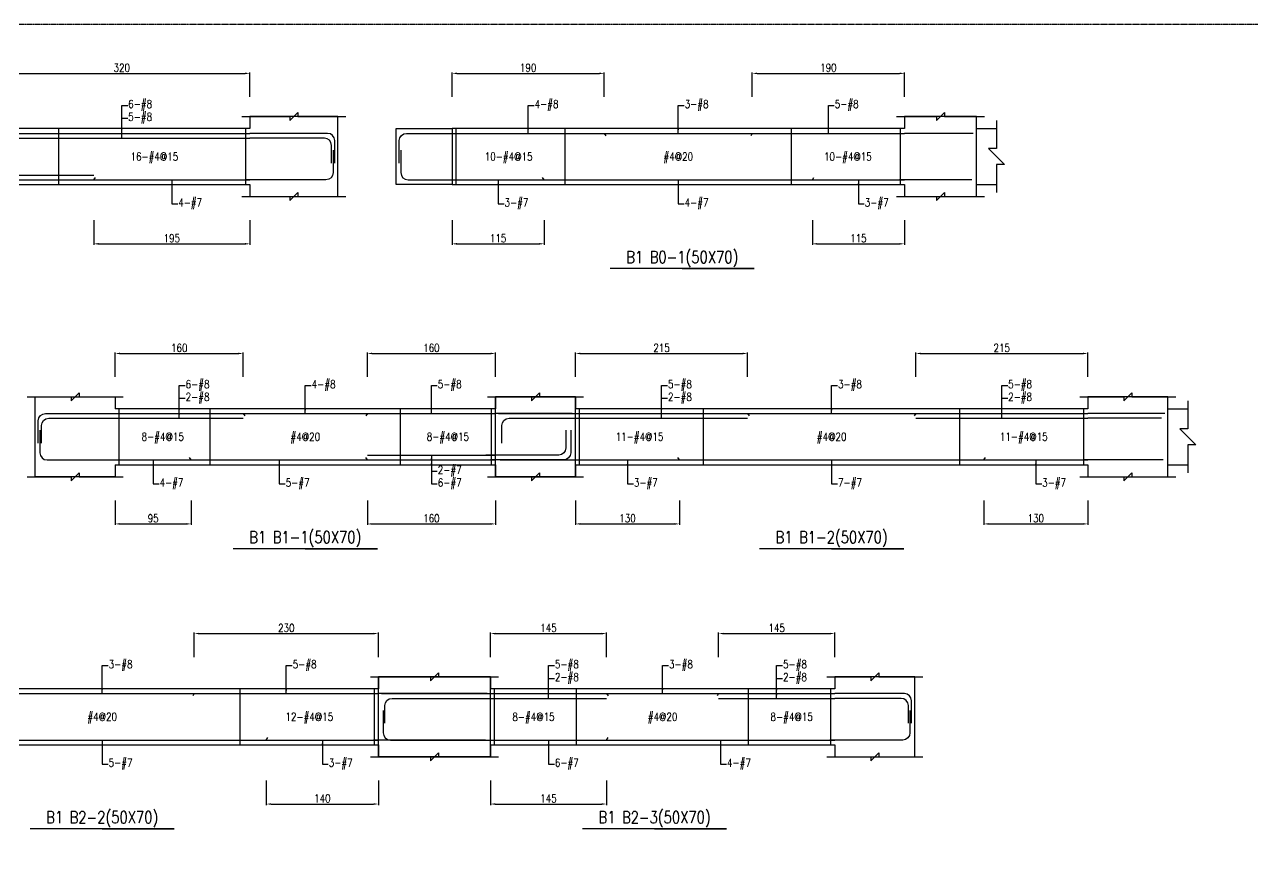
# Model space of a CAD drawing. Header units: millimetres. Extents: x 0 to 84580, y -12276 to 4373.
# Drawn here: x 27828 to 29362, y -8172 to -7138 of the extents above; entities that cross this region are included whole.
import ezdxf
from ezdxf.enums import TextEntityAlignment as Align

# ---------------------------------------------------------------- set-up
doc = ezdxf.new("R2010")
doc.units = ezdxf.units.MM
doc.header["$MEASUREMENT"] = 0
doc.linetypes.add('CENTER', pattern=[2, 1.25, -0.25, 0.25, -0.25])
for name, color, linetype in [('S-DIM', 2, 'Continuous'), ('S-GRID', 1, 'CENTER'), ('S-LEADER', 2, 'Continuous'), ('S-RC', 130, 'Continuous'), ('S-REINF', 6, 'Continuous'), ('S-TEXT', 2, 'Continuous')]:
    doc.layers.add(name, color=color, linetype=linetype)
doc.styles.add('CS4', font='romans.shx', dxfattribs={"width": 0.8, "bigfont": 'lsp.shx'})
doc.styles.get("Standard").update_dxf_attribs({"font": 'arial.ttf'})
doc.dimstyles.new('ISO-25', dxfattribs={"dimtxt": 2.5, "dimasz": 2.5, "dimexe": 1.25, "dimexo": 0.625, "dimtad": 1, "dimtxsty": 'Standard', "dimcen": 2.5, "dimadec": 0, "dimazin": 0, "dimtfac": 1, "dimtmove": 0, "dimatfit": 3, "dimfxl": 0, "dimarcsym": 0})

# ---------------------------------------------------------------- blocks, each defined once
blk = doc.blocks.new('*D1901')
at = {"layer": 'DEFPOINTS', "color": 0, "transparency": 16777216}
for p in [(28109.5, -7199), (27789.5, -7229), (28109.5, -7229)]:
    blk.add_point(p, dxfattribs=at)
at = {"layer": 'S-DIM', "color": 0, "lineweight": -2, "transparency": 16777216}
for p, q in [((27789.5, -7228.375), (27789.5, -7197.75)), ((27795.5, -7199), (28103.5, -7199)), ((28109.5, -7228.375), (28109.5, -7197.75))]:
    blk.add_line(p, q, dxfattribs=at)
at = {"layer": 'S-DIM', "color": 0, "transparency": 16777216}
for points in [[(27795.5, -7198), (27795.5, -7200), (27789.5, -7199)], [(28103.5, -7198), (28103.5, -7200), (28109.5, -7199)]]:
    blk.add_solid(points, dxfattribs=at)
at = {"layer": 'S-DIM', "color": 0, "transparency": 16777216, "insert": (27949.5, -7192), "char_height": 10, "attachment_point": 5, "style": 'CS4'}
blk.add_mtext('320', dxfattribs=at)
blk = doc.blocks.new('*D1903')
at = {"layer": 'DEFPOINTS', "color": 0, "transparency": 16777216}
for p in [(27914.5, -7382), (28109.5, -7382), (28109.5, -7412)]:
    blk.add_point(p, dxfattribs=at)
at = {"layer": 'S-DIM', "color": 0, "lineweight": -2, "transparency": 16777216}
for p, q in [((27914.5, -7382.625), (27914.5, -7413.25)), ((28109.5, -7382.625), (28109.5, -7413.25)), ((27920.5, -7412), (28103.5, -7412))]:
    blk.add_line(p, q, dxfattribs=at)
at = {"layer": 'S-DIM', "color": 0, "transparency": 16777216}
for points in [[(27920.5, -7411), (27920.5, -7413), (27914.5, -7412)], [(28103.5, -7411), (28103.5, -7413), (28109.5, -7412)]]:
    blk.add_solid(points, dxfattribs=at)
at = {"layer": 'S-DIM', "color": 0, "transparency": 16777216, "insert": (28012, -7405), "char_height": 10, "attachment_point": 5, "style": 'CS4'}
blk.add_mtext('195', dxfattribs=at)
blk = doc.blocks.new('*D1904')
at = {"layer": 'DEFPOINTS', "color": 0, "transparency": 16777216}
for p in [(28552.1, -7199), (28362.1, -7229), (28552.1, -7229)]:
    blk.add_point(p, dxfattribs=at)
at = {"layer": 'S-DIM', "color": 0, "lineweight": -2, "transparency": 16777216}
for p, q in [((28362.1, -7228.375), (28362.1, -7197.75)), ((28368.1, -7199), (28546.1, -7199)), ((28552.1, -7228.375), (28552.1, -7197.75))]:
    blk.add_line(p, q, dxfattribs=at)
at = {"layer": 'S-DIM', "color": 0, "transparency": 16777216}
for points in [[(28368.1, -7198), (28368.1, -7200), (28362.1, -7199)], [(28546.1, -7198), (28546.1, -7200), (28552.1, -7199)]]:
    blk.add_solid(points, dxfattribs=at)
at = {"layer": 'S-DIM', "color": 0, "transparency": 16777216, "insert": (28457.1, -7192), "char_height": 10, "attachment_point": 5, "style": 'CS4'}
blk.add_mtext('190', dxfattribs=at)
blk = doc.blocks.new('*D1905')
at = {"layer": 'DEFPOINTS', "color": 0, "transparency": 16777216}
for p in [(28927.1, -7199), (28737.1, -7229), (28927.1, -7229)]:
    blk.add_point(p, dxfattribs=at)
at = {"layer": 'S-DIM', "color": 0, "lineweight": -2, "transparency": 16777216}
for p, q in [((28737.1, -7228.375), (28737.1, -7197.75)), ((28743.1, -7199), (28921.1, -7199)), ((28927.1, -7228.375), (28927.1, -7197.75))]:
    blk.add_line(p, q, dxfattribs=at)
at = {"layer": 'S-DIM', "color": 0, "transparency": 16777216}
for points in [[(28743.1, -7198), (28743.1, -7200), (28737.1, -7199)], [(28921.1, -7198), (28921.1, -7200), (28927.1, -7199)]]:
    blk.add_solid(points, dxfattribs=at)
at = {"layer": 'S-DIM', "color": 0, "transparency": 16777216, "insert": (28832.1, -7192), "char_height": 10, "attachment_point": 5, "style": 'CS4'}
blk.add_mtext('190', dxfattribs=at)
blk = doc.blocks.new('*D1906')
at = {"layer": 'DEFPOINTS', "color": 0, "transparency": 16777216}
for p in [(28362.1, -7382), (28477.1, -7382), (28477.1, -7412)]:
    blk.add_point(p, dxfattribs=at)
at = {"layer": 'S-DIM', "color": 0, "lineweight": -2, "transparency": 16777216}
for p, q in [((28362.1, -7382.625), (28362.1, -7413.25)), ((28477.1, -7382.625), (28477.1, -7413.25)), ((28368.1, -7412), (28471.1, -7412))]:
    blk.add_line(p, q, dxfattribs=at)
at = {"layer": 'S-DIM', "color": 0, "transparency": 16777216}
for points in [[(28368.1, -7411), (28368.1, -7413), (28362.1, -7412)], [(28471.1, -7411), (28471.1, -7413), (28477.1, -7412)]]:
    blk.add_solid(points, dxfattribs=at)
at = {"layer": 'S-DIM', "color": 0, "transparency": 16777216, "insert": (28419.6, -7405), "char_height": 10, "attachment_point": 5, "style": 'CS4'}
blk.add_mtext('115', dxfattribs=at)
blk = doc.blocks.new('*D1907')
at = {"layer": 'DEFPOINTS', "color": 0, "transparency": 16777216}
for p in [(28812.1, -7382), (28927.1, -7382), (28927.1, -7412)]:
    blk.add_point(p, dxfattribs=at)
at = {"layer": 'S-DIM', "color": 0, "lineweight": -2, "transparency": 16777216}
for p, q in [((28812.1, -7382.625), (28812.1, -7413.25)), ((28927.1, -7382.625), (28927.1, -7413.25)), ((28818.1, -7412), (28921.1, -7412))]:
    blk.add_line(p, q, dxfattribs=at)
at = {"layer": 'S-DIM', "color": 0, "transparency": 16777216}
for points in [[(28818.1, -7411), (28818.1, -7413), (28812.1, -7412)], [(28921.1, -7411), (28921.1, -7413), (28927.1, -7412)]]:
    blk.add_solid(points, dxfattribs=at)
at = {"layer": 'S-DIM', "color": 0, "transparency": 16777216, "insert": (28869.6, -7405), "char_height": 10, "attachment_point": 5, "style": 'CS4'}
blk.add_mtext('115', dxfattribs=at)
blk = doc.blocks.new('*D1880')
at = {"layer": 'DEFPOINTS', "color": 0, "transparency": 16777216}
for p in [(28101.2, -7549), (27941.2, -7579), (28101.2, -7579)]:
    blk.add_point(p, dxfattribs=at)
at = {"layer": 'S-DIM', "color": 0, "lineweight": -2, "transparency": 16777216}
for p, q in [((27941.2, -7578.375), (27941.2, -7547.75)), ((27947.2, -7549), (28095.2, -7549)), ((28101.2, -7578.375), (28101.2, -7547.75))]:
    blk.add_line(p, q, dxfattribs=at)
at = {"layer": 'S-DIM', "color": 0, "transparency": 16777216}
for points in [[(27947.2, -7548), (27947.2, -7550), (27941.2, -7549)], [(28095.2, -7548), (28095.2, -7550), (28101.2, -7549)]]:
    blk.add_solid(points, dxfattribs=at)
at = {"layer": 'S-DIM', "color": 0, "transparency": 16777216, "insert": (28021.2, -7542), "char_height": 10, "attachment_point": 5, "style": 'CS4'}
blk.add_mtext('160', dxfattribs=at)
blk = doc.blocks.new('*D1881')
at = {"layer": 'DEFPOINTS', "color": 0, "transparency": 16777216}
for p in [(28416.2, -7549), (28256.2, -7579), (28416.2, -7579)]:
    blk.add_point(p, dxfattribs=at)
at = {"layer": 'S-DIM', "color": 0, "lineweight": -2, "transparency": 16777216}
for p, q in [((28256.2, -7578.375), (28256.2, -7547.75)), ((28262.2, -7549), (28410.2, -7549)), ((28416.2, -7578.375), (28416.2, -7547.75))]:
    blk.add_line(p, q, dxfattribs=at)
at = {"layer": 'S-DIM', "color": 0, "transparency": 16777216}
for points in [[(28262.2, -7548), (28262.2, -7550), (28256.2, -7549)], [(28410.2, -7548), (28410.2, -7550), (28416.2, -7549)]]:
    blk.add_solid(points, dxfattribs=at)
at = {"layer": 'S-DIM', "color": 0, "transparency": 16777216, "insert": (28336.2, -7542), "char_height": 10, "attachment_point": 5, "style": 'CS4'}
blk.add_mtext('160', dxfattribs=at)
blk = doc.blocks.new('*D1882')
at = {"layer": 'DEFPOINTS', "color": 0, "transparency": 16777216}
for p in [(27941.2, -7732), (28036.2, -7732), (28036.2, -7762)]:
    blk.add_point(p, dxfattribs=at)
at = {"layer": 'S-DIM', "color": 0, "lineweight": -2, "transparency": 16777216}
for p, q in [((27941.2, -7732.625), (27941.2, -7763.25)), ((28036.2, -7732.625), (28036.2, -7763.25)), ((27947.2, -7762), (28030.2, -7762))]:
    blk.add_line(p, q, dxfattribs=at)
at = {"layer": 'S-DIM', "color": 0, "transparency": 16777216}
for points in [[(27947.2, -7761), (27947.2, -7763), (27941.2, -7762)], [(28030.2, -7761), (28030.2, -7763), (28036.2, -7762)]]:
    blk.add_solid(points, dxfattribs=at)
at = {"layer": 'S-DIM', "color": 0, "transparency": 16777216, "insert": (27988.7, -7755), "char_height": 10, "attachment_point": 5, "style": 'CS4'}
blk.add_mtext('95', dxfattribs=at)
blk = doc.blocks.new('*D1883')
at = {"layer": 'DEFPOINTS', "color": 0, "transparency": 16777216}
for p in [(28256.2, -7732), (28416.2, -7732), (28416.2, -7762)]:
    blk.add_point(p, dxfattribs=at)
at = {"layer": 'S-DIM', "color": 0, "lineweight": -2, "transparency": 16777216}
for p, q in [((28256.2, -7732.625), (28256.2, -7763.25)), ((28416.2, -7732.625), (28416.2, -7763.25)), ((28262.2, -7762), (28410.2, -7762))]:
    blk.add_line(p, q, dxfattribs=at)
at = {"layer": 'S-DIM', "color": 0, "transparency": 16777216}
for points in [[(28262.2, -7761), (28262.2, -7763), (28256.2, -7762)], [(28410.2, -7761), (28410.2, -7763), (28416.2, -7762)]]:
    blk.add_solid(points, dxfattribs=at)
at = {"layer": 'S-DIM', "color": 0, "transparency": 16777216, "insert": (28336.2, -7755), "char_height": 10, "attachment_point": 5, "style": 'CS4'}
blk.add_mtext('160', dxfattribs=at)
blk = doc.blocks.new('*D1884')
at = {"layer": 'DEFPOINTS', "color": 0, "transparency": 16777216}
for p in [(28731.2, -7549), (28516.2, -7579), (28731.2, -7579)]:
    blk.add_point(p, dxfattribs=at)
at = {"layer": 'S-DIM', "color": 0, "lineweight": -2, "transparency": 16777216}
for p, q in [((28516.2, -7578.375), (28516.2, -7547.75)), ((28522.2, -7549), (28725.2, -7549)), ((28731.2, -7578.375), (28731.2, -7547.75))]:
    blk.add_line(p, q, dxfattribs=at)
at = {"layer": 'S-DIM', "color": 0, "transparency": 16777216}
for points in [[(28522.2, -7548), (28522.2, -7550), (28516.2, -7549)], [(28725.2, -7548), (28725.2, -7550), (28731.2, -7549)]]:
    blk.add_solid(points, dxfattribs=at)
at = {"layer": 'S-DIM', "color": 0, "transparency": 16777216, "insert": (28623.7, -7542), "char_height": 10, "attachment_point": 5, "style": 'CS4'}
blk.add_mtext('215', dxfattribs=at)
blk = doc.blocks.new('*D1885')
at = {"layer": 'DEFPOINTS', "color": 0, "transparency": 16777216}
for p in [(29156.2, -7549), (28941.2, -7579), (29156.2, -7579)]:
    blk.add_point(p, dxfattribs=at)
at = {"layer": 'S-DIM', "color": 0, "lineweight": -2, "transparency": 16777216}
for p, q in [((28941.2, -7578.375), (28941.2, -7547.75)), ((28947.2, -7549), (29150.2, -7549)), ((29156.2, -7578.375), (29156.2, -7547.75))]:
    blk.add_line(p, q, dxfattribs=at)
at = {"layer": 'S-DIM', "color": 0, "transparency": 16777216}
for points in [[(28947.2, -7548), (28947.2, -7550), (28941.2, -7549)], [(29150.2, -7548), (29150.2, -7550), (29156.2, -7549)]]:
    blk.add_solid(points, dxfattribs=at)
at = {"layer": 'S-DIM', "color": 0, "transparency": 16777216, "insert": (29048.7, -7542), "char_height": 10, "attachment_point": 5, "style": 'CS4'}
blk.add_mtext('215', dxfattribs=at)
blk = doc.blocks.new('*D1886')
at = {"layer": 'DEFPOINTS', "color": 0, "transparency": 16777216}
for p in [(28516.2, -7732), (28646.2, -7732), (28646.2, -7762)]:
    blk.add_point(p, dxfattribs=at)
at = {"layer": 'S-DIM', "color": 0, "lineweight": -2, "transparency": 16777216}
for p, q in [((28516.2, -7732.625), (28516.2, -7763.25)), ((28646.2, -7732.625), (28646.2, -7763.25)), ((28522.2, -7762), (28640.2, -7762))]:
    blk.add_line(p, q, dxfattribs=at)
at = {"layer": 'S-DIM', "color": 0, "transparency": 16777216}
for points in [[(28522.2, -7761), (28522.2, -7763), (28516.2, -7762)], [(28640.2, -7761), (28640.2, -7763), (28646.2, -7762)]]:
    blk.add_solid(points, dxfattribs=at)
at = {"layer": 'S-DIM', "color": 0, "transparency": 16777216, "insert": (28581.2, -7755), "char_height": 10, "attachment_point": 5, "style": 'CS4'}
blk.add_mtext('130', dxfattribs=at)
blk = doc.blocks.new('*D1887')
at = {"layer": 'DEFPOINTS', "color": 0, "transparency": 16777216}
for p in [(29026.2, -7732), (29156.2, -7732), (29156.2, -7762)]:
    blk.add_point(p, dxfattribs=at)
at = {"layer": 'S-DIM', "color": 0, "lineweight": -2, "transparency": 16777216}
for p, q in [((29026.2, -7732.625), (29026.2, -7763.25)), ((29156.2, -7732.625), (29156.2, -7763.25)), ((29032.2, -7762), (29150.2, -7762))]:
    blk.add_line(p, q, dxfattribs=at)
at = {"layer": 'S-DIM', "color": 0, "transparency": 16777216}
for points in [[(29032.2, -7761), (29032.2, -7763), (29026.2, -7762)], [(29150.2, -7761), (29150.2, -7763), (29156.2, -7762)]]:
    blk.add_solid(points, dxfattribs=at)
at = {"layer": 'S-DIM', "color": 0, "transparency": 16777216, "insert": (29091.2, -7755), "char_height": 10, "attachment_point": 5, "style": 'CS4'}
blk.add_mtext('130', dxfattribs=at)
blk = doc.blocks.new('*D1822')
at = {"layer": 'DEFPOINTS', "color": 0, "transparency": 16777216}
for p in [(28270, -7899), (28040, -7929), (28270, -7929)]:
    blk.add_point(p, dxfattribs=at)
at = {"layer": 'S-DIM', "color": 0, "lineweight": -2, "transparency": 16777216}
for p, q in [((28040, -7928.375), (28040, -7897.75)), ((28046, -7899), (28264, -7899)), ((28270, -7928.375), (28270, -7897.75))]:
    blk.add_line(p, q, dxfattribs=at)
at = {"layer": 'S-DIM', "color": 0, "transparency": 16777216}
for points in [[(28046, -7898), (28046, -7900), (28040, -7899)], [(28264, -7898), (28264, -7900), (28270, -7899)]]:
    blk.add_solid(points, dxfattribs=at)
at = {"layer": 'S-DIM', "color": 0, "transparency": 16777216, "insert": (28155, -7892), "char_height": 10, "attachment_point": 5, "style": 'CS4'}
blk.add_mtext('230', dxfattribs=at)
blk = doc.blocks.new('*D1872')
at = {"layer": 'DEFPOINTS', "color": 0, "transparency": 16777216}
for p in [(28130, -8082), (28270, -8082), (28270, -8112)]:
    blk.add_point(p, dxfattribs=at)
at = {"layer": 'S-DIM', "color": 0, "lineweight": -2, "transparency": 16777216}
for p, q in [((28130, -8082.625), (28130, -8113.25)), ((28270, -8082.625), (28270, -8113.25)), ((28136, -8112), (28264, -8112))]:
    blk.add_line(p, q, dxfattribs=at)
at = {"layer": 'S-DIM', "color": 0, "transparency": 16777216}
for points in [[(28136, -8111), (28136, -8113), (28130, -8112)], [(28264, -8111), (28264, -8113), (28270, -8112)]]:
    blk.add_solid(points, dxfattribs=at)
at = {"layer": 'S-DIM', "color": 0, "transparency": 16777216, "insert": (28200, -8105), "char_height": 10, "attachment_point": 5, "style": 'CS4'}
blk.add_mtext('140', dxfattribs=at)
blk = doc.blocks.new('*D1873')
at = {"layer": 'DEFPOINTS', "color": 0, "transparency": 16777216}
for p in [(28555, -7899), (28410, -7929), (28555, -7929)]:
    blk.add_point(p, dxfattribs=at)
at = {"layer": 'S-DIM', "color": 0, "lineweight": -2, "transparency": 16777216}
for p, q in [((28410, -7928.375), (28410, -7897.75)), ((28416, -7899), (28549, -7899)), ((28555, -7928.375), (28555, -7897.75))]:
    blk.add_line(p, q, dxfattribs=at)
at = {"layer": 'S-DIM', "color": 0, "transparency": 16777216}
for points in [[(28416, -7898), (28416, -7900), (28410, -7899)], [(28549, -7898), (28549, -7900), (28555, -7899)]]:
    blk.add_solid(points, dxfattribs=at)
at = {"layer": 'S-DIM', "color": 0, "transparency": 16777216, "insert": (28482.5, -7892), "char_height": 10, "attachment_point": 5, "style": 'CS4'}
blk.add_mtext('145', dxfattribs=at)
blk = doc.blocks.new('*D1874')
at = {"layer": 'DEFPOINTS', "color": 0, "transparency": 16777216}
for p in [(28840, -7899), (28695, -7929), (28840, -7929)]:
    blk.add_point(p, dxfattribs=at)
at = {"layer": 'S-DIM', "color": 0, "lineweight": -2, "transparency": 16777216}
for p, q in [((28695, -7928.375), (28695, -7897.75)), ((28701, -7899), (28834, -7899)), ((28840, -7928.375), (28840, -7897.75))]:
    blk.add_line(p, q, dxfattribs=at)
at = {"layer": 'S-DIM', "color": 0, "transparency": 16777216}
for points in [[(28701, -7898), (28701, -7900), (28695, -7899)], [(28834, -7898), (28834, -7900), (28840, -7899)]]:
    blk.add_solid(points, dxfattribs=at)
at = {"layer": 'S-DIM', "color": 0, "transparency": 16777216, "insert": (28767.5, -7892), "char_height": 10, "attachment_point": 5, "style": 'CS4'}
blk.add_mtext('145', dxfattribs=at)
blk = doc.blocks.new('*D1875')
at = {"layer": 'DEFPOINTS', "color": 0, "transparency": 16777216}
for p in [(28410, -8082), (28555, -8082), (28555, -8112)]:
    blk.add_point(p, dxfattribs=at)
at = {"layer": 'S-DIM', "color": 0, "lineweight": -2, "transparency": 16777216}
for p, q in [((28410, -8082.625), (28410, -8113.25)), ((28555, -8082.625), (28555, -8113.25)), ((28416, -8112), (28549, -8112))]:
    blk.add_line(p, q, dxfattribs=at)
at = {"layer": 'S-DIM', "color": 0, "transparency": 16777216}
for points in [[(28416, -8111), (28416, -8113), (28410, -8112)], [(28549, -8111), (28549, -8113), (28555, -8112)]]:
    blk.add_solid(points, dxfattribs=at)
at = {"layer": 'S-DIM', "color": 0, "transparency": 16777216, "insert": (28482.5, -8105), "char_height": 10, "attachment_point": 5, "style": 'CS4'}
blk.add_mtext('145', dxfattribs=at)

msp = doc.modelspace()

# ---------------------------------------------------------------- linework, layer by layer
for p, q in [((29017.1, -7268), (29042.1, -7268)), ((29017.1, -7338), (29042.1, -7338)), ((29256.2, -7618), (29281.2, -7618)), ((29256.2, -7688), (29281.2, -7688))]:
    msp.add_line(p, q)
at = {"layer": 'S-GRID'}
msp.add_lwpolyline([(26145, -9207), (29374, -9207), (29374, -7138), (26145, -7138), (26145, -9207)], dxfattribs=at)
at = {"layer": 'S-RC'}
for points in [[(28099.5, -7253), (28159.5, -7253.012), (28159.499, -7258.012), (28169.501, -7248.014), (28169.5, -7253.014), (28229.5, -7253.026)], [(28109.5, -7338), (28109.5, -7353), (28219.5, -7353), (28219.5, -7253), (28109.5, -7253), (28109.5, -7268)], [(28917.1, -7253), (28967.1, -7253.01), (28967.099, -7258.01), (28977.101, -7248.012), (28977.1, -7253.012), (29027.1, -7253.022)], [(28927.1, -7338), (28927.1, -7353), (29017.1, -7353), (29017.1, -7253), (28927.1, -7253), (28927.1, -7268)], [(28109.5, -7268), (27155.1, -7268)], [(28362.1, -7338), (28292.1, -7338), (28292.1, -7268), (28362.1, -7268), (28362.1, -7338)], [(28927.1, -7268), (28362.1, -7268)], [(29042.1, -7258), (29042.1, -7293), (29032.1, -7293), (29052.1, -7313), (29042.1, -7313), (29042.1, -7348)], [(27155.1, -7338), (28109.5, -7338)], [(28362.1, -7338), (28927.1, -7338)], [(28099.5, -7353), (28159.5, -7353.012), (28159.499, -7358.012), (28169.501, -7348.014), (28169.5, -7353.014), (28229.5, -7353.026)], [(28917.1, -7353), (28967.1, -7353.01), (28967.099, -7358.01), (28977.101, -7348.012), (28977.1, -7353.012), (29027.1, -7353.022)], [(28649.6, -7443), (28739.6, -7443), (28559.6, -7443)], [(27831.2, -7603), (27886.2, -7603.011), (27886.199, -7608.011), (27896.201, -7598.013), (27896.2, -7603.013), (27951.2, -7603.024)], [(27941.2, -7688), (27941.2, -7703), (27841.2, -7703), (27841.2, -7603), (27941.2, -7603), (27941.2, -7618)], [(28406.2, -7603), (28461.2, -7603.011), (28461.199, -7608.011), (28471.201, -7598.013), (28471.2, -7603.013), (28526.2, -7603.024)], [(28406.2, -7603), (28461.2, -7603.011), (28461.199, -7608.011), (28471.201, -7598.013), (28471.2, -7603.013), (28526.2, -7603.024)], [(28416.2, -7688), (28416.2, -7703), (28516.2, -7703), (28516.2, -7603), (28416.2, -7603), (28416.2, -7618)], [(28516.2, -7688), (28516.2, -7703), (28416.2, -7703), (28416.2, -7603), (28516.2, -7603), (28516.2, -7618)], [(29146.2, -7603), (29201.2, -7603.011), (29201.199, -7608.011), (29211.201, -7598.013), (29211.2, -7603.013), (29266.2, -7603.024)], [(29156.2, -7688), (29156.2, -7703), (29256.2, -7703), (29256.2, -7603), (29156.2, -7603), (29156.2, -7618)], [(28416.2, -7618), (27941.2, -7618)], [(29156.2, -7618), (28516.2, -7618)], [(29281.2, -7608), (29281.2, -7643), (29271.2, -7643), (29291.2, -7663), (29281.2, -7663), (29281.2, -7698)], [(27831.2, -7703), (27886.2, -7703.011), (27886.199, -7708.011), (27896.201, -7698.013), (27896.2, -7703.013), (27951.2, -7703.024)], [(27941.2, -7688), (28416.2, -7688)], [(28406.2, -7703), (28461.2, -7703.011), (28461.199, -7708.011), (28471.201, -7698.013), (28471.2, -7703.013), (28526.2, -7703.024)], [(28406.2, -7703), (28461.2, -7703.011), (28461.199, -7708.011), (28471.201, -7698.013), (28471.2, -7703.013), (28526.2, -7703.024)], [(28516.2, -7688), (29156.2, -7688)], [(29146.2, -7703), (29201.2, -7703.011), (29201.199, -7708.011), (29211.201, -7698.013), (29211.2, -7703.013), (29266.2, -7703.024)], [(28178.7, -7793), (28268.7, -7793), (28088.7, -7793)], [(28836.2, -7793), (28926.2, -7793), (28746.2, -7793)], [(28260, -7953), (28335, -7953.015), (28334.999, -7958.015), (28345.001, -7948.017), (28345, -7953.017), (28420, -7953.031)], [(28260, -7953), (28335, -7953.015), (28334.999, -7958.015), (28345.001, -7948.017), (28345, -7953.017), (28420, -7953.031)], [(28270, -8038), (28270, -8053), (28410, -8053), (28410, -7953), (28270, -7953), (28270, -7968)], [(28410, -8038), (28410, -8053), (28270, -8053), (28270, -7953), (28410, -7953), (28410, -7968)], [(28830, -7953), (28885, -7953.011), (28884.999, -7958.011), (28895.001, -7948.013), (28895, -7953.013), (28950, -7953.024)], [(28840, -8038), (28840, -8053), (28940, -8053), (28940, -7953), (28840, -7953), (28840, -7968)], [(28270, -7968), (27580, -7968)], [(28840, -7968), (28410, -7968)], [(27580, -8038), (28270, -8038)], [(28260, -8053), (28335, -8053.015), (28334.999, -8058.015), (28345.001, -8048.017), (28345, -8053.017), (28420, -8053.031)], [(28260, -8053), (28335, -8053.015), (28334.999, -8058.015), (28345.001, -8048.017), (28345, -8053.017), (28420, -8053.031)], [(28410, -8038), (28840, -8038)], [(28830, -8053), (28885, -8053.011), (28884.999, -8058.011), (28895.001, -8048.013), (28895, -8053.013), (28950, -8053.024)], [(27925, -8143), (28015, -8143), (27835, -8143)], [(28615, -8143), (28705, -8143), (28525, -8143)]]:
    msp.add_lwpolyline(points, dxfattribs=at)
at = {"layer": 'S-REINF', "color": 1}
for points in [[(27870.9, -7338), (27870.9, -7268)], [(28104.5, -7338), (28104.5, -7268)], [(28367.1, -7338), (28367.1, -7268)], [(28503.35, -7338), (28503.35, -7268)], [(28785.85, -7338), (28785.85, -7268)], [(28922.1, -7338), (28922.1, -7268)], [(27946.2, -7688), (27946.2, -7618)], [(28059.95, -7688), (28059.95, -7618)], [(28297.45, -7688), (28297.45, -7618)], [(28411.2, -7688), (28411.2, -7618)], [(28521.2, -7688), (28521.2, -7618)], [(28676.2, -7688), (28676.2, -7618)], [(28996.2, -7688), (28996.2, -7618)], [(29151.2, -7688), (29151.2, -7618)], [(28097.5, -8038), (28097.5, -7968)], [(28265, -8038), (28265, -7968)], [(28415, -8038), (28415, -7968)], [(28517.5, -8038), (28517.5, -7968)], [(28732.5, -8038), (28732.5, -7968)], [(28835, -8038), (28835, -7968)]]:
    msp.add_lwpolyline(points, dxfattribs=at)
at = {"layer": 'S-REINF'}
for points in [[(27789.5, -7274), (28109.5, -7274)], [(27789.5, -7280), (28109.5, -7280)], [(28362.1, -7274), (28552.1, -7274)], [(28552.1, -7274), (28554.1, -7277)], [(28552.1, -7274), (28737.1, -7274)], [(28737.1, -7274), (28735.1, -7277)], [(28737.1, -7274), (28927.1, -7274)], [(29013.1, -7274), (28927.1, -7274)], [(27350.1, -7326), (27914.5, -7326)], [(27914.5, -7332), (27916.5, -7329)], [(28477.1, -7332), (28475.1, -7329)], [(28812.1, -7332), (28814.1, -7329)], [(27350.1, -7332), (27914.5, -7332)], [(27914.5, -7332), (28109.5, -7332)], [(28362.1, -7332), (28477.1, -7332)], [(28477.1, -7332), (28812.1, -7332)], [(28812.1, -7332), (28927.1, -7332)], [(29011.1, -7332), (28921.1, -7332)], [(27941.2, -7624), (28101.2, -7624)], [(27941.2, -7630), (28101.2, -7630)], [(28101.2, -7624), (28103.2, -7627)], [(28101.2, -7624), (28256.2, -7624)], [(28256.2, -7624), (28254.2, -7627)], [(28256.2, -7624), (28416.2, -7624)], [(28512.2, -7624), (28416.2, -7624)], [(28420.2, -7624), (28516.2, -7624)], [(28516.2, -7624), (28731.2, -7624)], [(28516.2, -7630), (28731.2, -7630)], [(28731.2, -7624), (28733.2, -7627)], [(28731.2, -7624), (28941.2, -7624)], [(28941.2, -7624), (28939.2, -7627)], [(28941.2, -7624), (29156.2, -7624)], [(28941.2, -7630), (29156.2, -7630)], [(29252.2, -7624), (29156.2, -7624)], [(29248.2, -7630), (29156.2, -7630)], [(27941.2, -7682), (28036.2, -7682)], [(28036.2, -7682), (28034.2, -7679)], [(28036.2, -7682), (28256.2, -7682)], [(28256.2, -7682), (28254.2, -7679)], [(28256.2, -7676), (28416.2, -7676)], [(28256.2, -7682), (28416.2, -7682)], [(28422.2, -7682), (28516.2, -7682)], [(28516.2, -7682), (28646.2, -7682)], [(28646.2, -7682), (28644.2, -7679)], [(28646.2, -7682), (29026.2, -7682)], [(29026.2, -7682), (29028.2, -7679)], [(29026.2, -7682), (29156.2, -7682)], [(29250.2, -7682), (29150.2, -7682)], [(27810, -7974), (28040, -7974)], [(28040, -7974), (28038, -7977)], [(28040, -7974), (28270, -7974)], [(28406, -7974), (28270, -7974)], [(28274, -7974), (28410, -7974)], [(28410, -7974), (28555, -7974)], [(28555, -7974), (28557, -7977)], [(28555, -7974), (28695, -7974)], [(28695, -7974), (28693, -7977)], [(28695, -7974), (28840, -7974)], [(28410, -7980), (28555, -7980)], [(28695, -7980), (28840, -7980)], [(27720, -8032), (28130, -8032)], [(28130, -8032), (28132, -8029)], [(28130, -8032), (28270, -8032)], [(28404, -8032), (28264, -8032)], [(28410, -8032), (28555, -8032)], [(28555, -8032), (28557, -8029)], [(28555, -8032), (28840, -8032)]]:
    msp.add_lwpolyline(points, dxfattribs=at)
for points in [[(28215.5, -7311), (28215.5, -7283, 0.41421356), (28206.5, -7274), (28109.5, -7274)], [(28211.5, -7311), (28211.5, -7289, 0.41421356), (28202.5, -7280), (28109.5, -7280)], [(28296.1, -7311), (28296.1, -7283, -0.41421356), (28305.1, -7274), (28362.1, -7274)], [(28213.5, -7295), (28213.5, -7323, -0.41421356), (28204.5, -7332), (28103.5, -7332)], [(28298.1, -7295), (28298.1, -7323, 0.41421356), (28307.1, -7332), (28362.1, -7332)], [(27845.2, -7661), (27845.2, -7633, -0.41421356), (27854.2, -7624), (27941.2, -7624)], [(27849.2, -7661), (27849.2, -7639, -0.41421356), (27858.2, -7630), (27941.2, -7630)], [(28424.2, -7661), (28424.2, -7639, -0.41421356), (28433.2, -7630), (28516.2, -7630)], [(27847.2, -7645), (27847.2, -7673, 0.41421356), (27856.2, -7682), (27941.2, -7682)], [(28504.2, -7645), (28504.2, -7667, -0.41421356), (28495.2, -7676), (28404.2, -7676)], [(28510.2, -7645), (28510.2, -7673, -0.41421356), (28501.2, -7682), (28410.2, -7682)], [(28936, -8011), (28936, -7983, 0.41421356), (28927, -7974), (28840, -7974)], [(28278, -8011), (28278, -7989, -0.41421356), (28287, -7980), (28410, -7980)], [(28932, -8011), (28932, -7989, 0.41421356), (28923, -7980), (28840, -7980)], [(28276, -7995), (28276, -8023, 0.41421356), (28285, -8032), (28410, -8032)], [(28934, -7995), (28934, -8023, -0.41421356), (28925, -8032), (28834, -8032)]]:
    msp.add_lwpolyline(points, format="xyb", dxfattribs=at)

# ---------------------------------------------------------------- texts
at = {"layer": 'S-LEADER', "char_height": 10, "attachment_point": 4, "style": 'CS4'}
for s, insert in [('6-#8', (27957.5, -7239)), ('4-#8', (28465.1, -7239)), ('3-#8', (28652.6, -7239)), ('5-#8', (28840.1, -7239)), ('5-#8', (27957.5, -7255)), ('4-#7', (28020, -7362)), ('3-#7', (28427.6, -7362)), ('4-#7', (28652.6, -7362)), ('3-#7', (28877.6, -7362)), ('6-#8', (28029.2, -7589)), ('4-#8', (28186.7, -7589)), ('5-#8', (28344.2, -7589)), ('5-#8', (28631.7, -7589)), ('3-#8', (28844.2, -7589)), ('5-#8', (29056.7, -7589)), ('2-#8', (28029.2, -7605)), ('2-#8', (28631.7, -7605)), ('2-#8', (29056.7, -7605)), ('2-#7', (28344.2, -7696)), ('4-#7', (27996.7, -7712)), ('5-#7', (28154.2, -7712)), ('6-#7', (28344.2, -7712)), ('3-#7', (28589.2, -7712)), ('7-#7', (28844.2, -7712)), ('3-#7', (29099.2, -7712)), ('3-#8', (27933, -7939)), ('5-#8', (28163, -7939)), ('5-#8', (28490.5, -7939)), ('3-#8', (28633, -7939)), ('5-#8', (28775.5, -7939)), ('2-#8', (28490.5, -7955)), ('2-#8', (28775.5, -7955)), ('5-#7', (27933, -8062)), ('3-#7', (28208, -8062)), ('6-#7', (28490.5, -8062)), ('4-#7', (28705.5, -8062))]:
    msp.add_mtext(s, dxfattribs=dict(at, insert=insert))
at = {"layer": 'S-RC', "style": 'CS4', "width": 0.8}
for s, p in [('B1 B0-1(50X70)', (28649.6, -7436)), ('B1 B1-1(50X70)', (28178.7, -7786)), ('B1 B1-2(50X70)', (28836.2, -7786)), ('B1 B2-2(50X70)', (27925, -8136)), ('B1 B2-3(50X70)', (28615, -8136))]:
    msp.add_text(s, height=15, dxfattribs=at).set_placement(p, align=Align.CENTER)
at = {"layer": 'S-TEXT', "color": 1, "style": 'CS4', "width": 0.8}
for s, p in [('16-#4@15', (27990.2, -7308)), ('10-#4@15', (28432.725, -7308)), ('#4@20', (28644.6, -7308)), ('10-#4@15', (28856.475, -7308)), ('8-#4@15', (28000.575, -7658)), ('#4@20', (28178.7, -7658)), ('8-#4@15', (28356.825, -7658)), ('11-#4@15', (28596.2, -7658)), ('#4@20', (28836.2, -7658)), ('11-#4@15', (29076.2, -7658)), ('#4@20', (27925, -8008)), ('12-#4@15', (28183.75, -8008)), ('8-#4@15', (28463.75, -8008)), ('#4@20', (28625, -8008)), ('8-#4@15', (28786.25, -8008))]:
    msp.add_text(s, height=10, dxfattribs=at).set_placement(p, align=Align.CENTER)

# ---------------------------------------------------------------- dimensions: what is measured, and where the dimension line sits
at = {"layer": 'S-DIM'}
for p1, p2, distance, picture, middle in [((27789.5, -7229), (28109.5, -7229), 30, '*D1901', (27949.5, -7192)), ((28362.1, -7229), (28552.1, -7229), 30, '*D1904', (28457.1, -7192)), ((28737.1, -7229), (28927.1, -7229), 30, '*D1905', (28832.1, -7192)), ((27914.5, -7382), (28109.5, -7382), -30, '*D1903', (28012, -7405)), ((28362.1, -7382), (28477.1, -7382), -30, '*D1906', (28419.6, -7405)), ((28812.1, -7382), (28927.1, -7382), -30, '*D1907', (28869.6, -7405)), ((27941.2, -7579), (28101.2, -7579), 30, '*D1880', (28021.2, -7542)), ((28256.2, -7579), (28416.2, -7579), 30, '*D1881', (28336.2, -7542)), ((28516.2, -7579), (28731.2, -7579), 30, '*D1884', (28623.7, -7542)), ((28941.2, -7579), (29156.2, -7579), 30, '*D1885', (29048.7, -7542)), ((27941.2, -7732), (28036.2, -7732), -30, '*D1882', (27988.7, -7755)), ((28256.2, -7732), (28416.2, -7732), -30, '*D1883', (28336.2, -7755)), ((28516.2, -7732), (28646.2, -7732), -30, '*D1886', (28581.2, -7755)), ((29026.2, -7732), (29156.2, -7732), -30, '*D1887', (29091.2, -7755)), ((28040, -7929), (28270, -7929), 30, '*D1822', (28155, -7892)), ((28410, -7929), (28555, -7929), 30, '*D1873', (28482.5, -7892)), ((28695, -7929), (28840, -7929), 30, '*D1874', (28767.5, -7892)), ((28130, -8082), (28270, -8082), -30, '*D1872', (28200, -8105)), ((28410, -8082), (28555, -8082), -30, '*D1875', (28482.5, -8105))]:
    dim = msp.add_aligned_dim(p1=p1, p2=p2, distance=distance, dimstyle='ISO-25', override={"dimtxt": 10, "dimasz": 6, "dimgap": 2, "dimtxsty": 'CS4'}, dxfattribs=at)
    dim.commit()
    dim.dimension.update_dxf_attribs({"geometry": picture, "text_midpoint": middle})

# ---------------------------------------------------------------- leaders
at = {"layer": 'S-LEADER', "annotation_type": 0, "has_hookline": 1, "hookline_direction": 0}
for points, text_width in [([(27949.5, -7274), (27949.5, -7239), (27956.875, -7239)], 30.476), ([(28457.1, -7274), (28457.1, -7239), (28464.475, -7239)], 30.857), ([(28644.6, -7274), (28644.6, -7239), (28651.975, -7239)], 30.857), ([(28832.1, -7274), (28832.1, -7239), (28839.475, -7239)], 30.857), ([(27949.5, -7280), (27949.5, -7255), (27956.875, -7255)], 30.857), ([(28012, -7332), (28012, -7362), (28019.375, -7362)], 30.857), ([(28419.6, -7332), (28419.6, -7362), (28426.975, -7362)], 30.857), ([(28644.6, -7332), (28644.6, -7362), (28651.975, -7362)], 30.857), ([(28869.6, -7332), (28869.6, -7362), (28876.975, -7362)], 30.857), ([(28021.2, -7624), (28021.2, -7589), (28028.575, -7589)], 30.476), ([(28178.7, -7624), (28178.7, -7589), (28186.075, -7589)], 30.857), ([(28336.2, -7624), (28336.2, -7589), (28343.575, -7589)], 30.857), ([(28623.7, -7624), (28623.7, -7589), (28631.075, -7589)], 30.857), ([(28836.2, -7624), (28836.2, -7589), (28843.575, -7589)], 30.857), ([(29048.7, -7624), (29048.7, -7589), (29056.075, -7589)], 30.857), ([(28021.2, -7630), (28021.2, -7605), (28028.575, -7605)], 30.857), ([(28623.7, -7630), (28623.7, -7605), (28631.075, -7605)], 30.857), ([(29048.7, -7630), (29048.7, -7605), (29056.075, -7605)], 30.857), ([(27988.7, -7682), (27988.7, -7712), (27996.075, -7712)], 30.857), ([(28146.2, -7682), (28146.2, -7712), (28153.575, -7712)], 30.857), ([(28336.2, -7676), (28336.2, -7696), (28343.575, -7696)], 30.857), ([(28336.2, -7682), (28336.2, -7712), (28343.575, -7712)], 30.476), ([(28581.2, -7682), (28581.2, -7712), (28588.575, -7712)], 30.857), ([(28836.2, -7682), (28836.2, -7712), (28843.575, -7712)], 30.857), ([(29091.2, -7682), (29091.2, -7712), (29098.575, -7712)], 30.857), ([(27925, -7974), (27925, -7939), (27932.375, -7939)], 30.857), ([(28155, -7974), (28155, -7939), (28162.375, -7939)], 30.857), ([(28482.5, -7974), (28482.5, -7939), (28489.875, -7939)], 30.857), ([(28625, -7974), (28625, -7939), (28632.375, -7939)], 30.857), ([(28767.5, -7974), (28767.5, -7939), (28774.875, -7939)], 30.857), ([(28482.5, -7980), (28482.5, -7955), (28489.875, -7955)], 30.857), ([(28767.5, -7980), (28767.5, -7955), (28774.875, -7955)], 30.857), ([(27925, -8032), (27925, -8062), (27932.375, -8062)], 30.857), ([(28200, -8032), (28200, -8062), (28207.375, -8062)], 30.857), ([(28482.5, -8032), (28482.5, -8062), (28489.875, -8062)], 30.476), ([(28697.5, -8032), (28697.5, -8062), (28704.875, -8062)], 30.857)]:
    msp.add_leader(points, dimstyle='ISO-25', override={"dimasz": 6, "dimtad": 0}, dxfattribs=dict(at, text_width=text_width))

doc.saveas('drawing.dxf')
